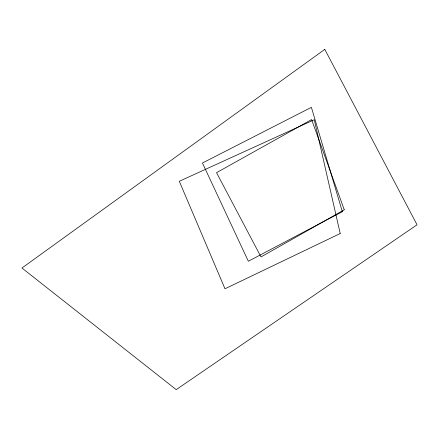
<?xml version="1.0" encoding="UTF-8"?>
<svg xmlns="http://www.w3.org/2000/svg" width="439" height="439" viewBox="0 0 439 439"><rect width="100%" height="100%" fill="white"/><g stroke="black" fill="none" stroke-linecap="round" stroke-linejoin="round"><path stroke-width="0.66" d="M324.794 49.366L21.95 268.026L176.204 389.634L417.05 224.79L324.794 49.366M344.253 209.787L261.013 256.941L216.531 172.681L311.602 119.589L344.253 209.787M342.338 211.708L248.348 261.254L202.45 163.001L311.388 107.335L342.338 211.708M340.209 233.526L224.993 288.78L179.293 181.28L314.286 119.721L340.209 233.526"/></g></svg>
